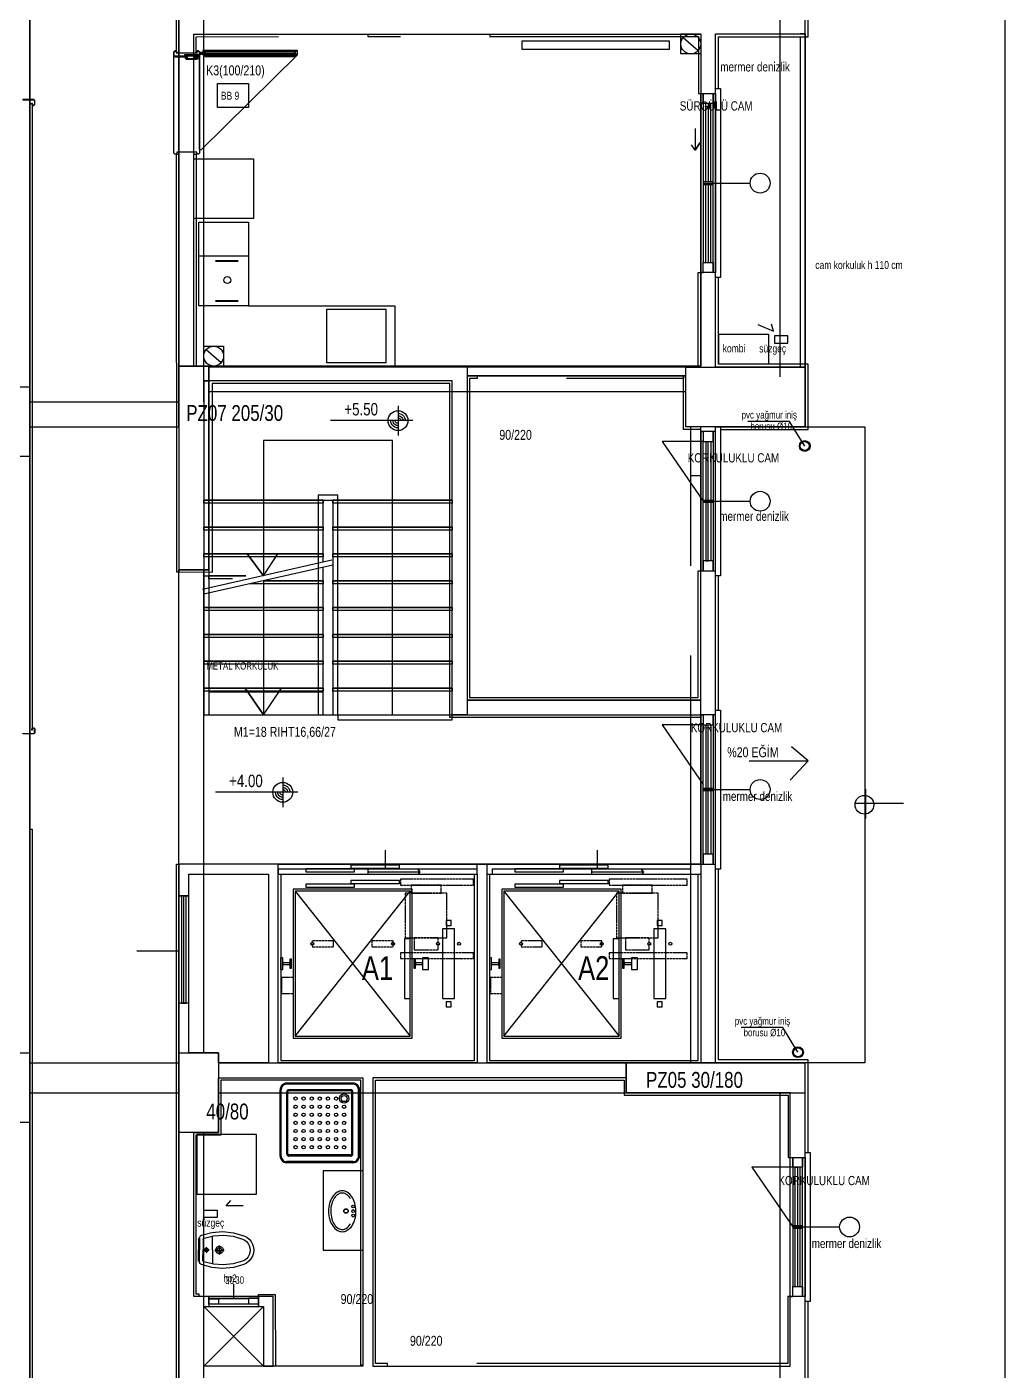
# Model space of a CAD drawing. Header units: centimetres. Extents: x 0 to 12309, y -30 to 2970.
# Drawn here: x 1655 to 2147, y 1201 to 1877 of the extents above; entities that cross this region are included whole.
import ezdxf
from ezdxf.enums import TextEntityAlignment as Align

# ---------------------------------------------------------------- set-up
doc = ezdxf.new("R2010")
doc.units = ezdxf.units.CM
doc.linetypes.add('DASHED', pattern=[1.524, 1.27, -0.254])
for name, color, linetype in [('SCOTT-CERCEVE', 7, 'Continuous'), ('SCOTT-HALAT', 6, 'Continuous'), ('SCOTT-ISARET', 1, 'Continuous'), ('SCOTT-KA', 30, 'Continuous'), ('SCOTT-KABIN', 5, 'Continuous'), ('SCOTT-KAPI', 3, 'Continuous'), ('SCOTT-MIMARI', 8, 'Continuous'), ('SCOTT-MOTOR-GIZLI', 6, 'DASHED'), ('SCOTT-RAY', 1, 'Continuous')]:
    doc.layers.add(name, color=color, linetype=linetype)

msp = doc.modelspace()

# ---------------------------------------------------------------- linework, layer by layer
at = {"layer": 'SCOTT-CERCEVE'}
msp.add_line((2146.7, 0), (2146.7, 2970), dxfattribs=at)
at = {"layer": 'SCOTT-HALAT'}
for centre in [(1798.2, 1416.25), (1838.8, 1416.25), (1861.45, 1416.25), (1872.05, 1416.25), (1903.2, 1416.25), (1943.8, 1416.25), (1967.7, 1416.25), (1978.3, 1416.25)]:
    msp.add_circle(centre, 0.75, dxfattribs=at)
at = {"layer": 'SCOTT-KA'}
for points in [[(1863.75, 1388.75), (1869.75, 1388.75), (1869.75, 1423.75), (1863.75, 1423.75)], [(1970, 1388.75), (1976, 1388.75), (1976, 1423.75), (1970, 1423.75)]]:
    msp.add_lwpolyline(points, close=True, dxfattribs=at)
at = {"layer": 'SCOTT-KABIN'}
for p, q in [((1789.5, 1369.75), (1847.5, 1442.75)), ((1789.5, 1442.75), (1847.5, 1369.75)), ((1894.5, 1369.75), (1952.5, 1442.75)), ((1894.5, 1442.75), (1952.5, 1369.75))]:
    msp.add_line(p, q, dxfattribs=at)
for points in [[(1788.5, 1368.75), (1848.5, 1368.75), (1848.5, 1443.75), (1788.5, 1443.75)], [(1789.5, 1369.75), (1847.5, 1369.75), (1847.5, 1442.75), (1789.5, 1442.75)], [(1893.5, 1368.75), (1953.5, 1368.75), (1953.5, 1443.75), (1893.5, 1443.75)], [(1894.5, 1369.75), (1952.5, 1369.75), (1952.5, 1442.75), (1894.5, 1442.75)], [(1844.5, 1388.75), (1847.5, 1388.75), (1847.5, 1418.75), (1844.5, 1418.75)], [(1949.5, 1388.75), (1952.5, 1388.75), (1952.5, 1418.75), (1949.5, 1418.75)]]:
    msp.add_lwpolyline(points, close=True, dxfattribs=at)
at = {"layer": 'SCOTT-KAPI'}
for points in [[(1795, 1452.5), (1819.5, 1452.5), (1819.5, 1454), (1795, 1454)], [(1817.5, 1454.25), (1842, 1454.25), (1842, 1455.75), (1817.5, 1455.75)], [(1900, 1452.5), (1924.5, 1452.5), (1924.5, 1454), (1900, 1454)], [(1922.5, 1454.25), (1947, 1454.25), (1947, 1455.75), (1922.5, 1455.75)], [(1817.5, 1446.5), (1842, 1446.5), (1842, 1448), (1817.5, 1448)], [(1922.5, 1446.5), (1947, 1446.5), (1947, 1448), (1922.5, 1448)], [(1795, 1444.75), (1819.5, 1444.75), (1819.5, 1446.25), (1795, 1446.25)], [(1900, 1444.75), (1924.5, 1444.75), (1924.5, 1446.25), (1900, 1446.25)]]:
    msp.add_lwpolyline(points, close=True, dxfattribs=at)
at = {"layer": 'SCOTT-MIMARI'}
for p, q in [((1728.53, 1864.9), (1729.03, 1865.4)), ((1728.53, 1813.92), (1728.53, 1864.9)), ((1729.03, 1865.4), (1729.53, 1865.4)), ((1729.53, 1865.4), (1730.03, 1864.9)), ((1730.03, 1864.9), (1730.03, 1864.41)), ((1730.03, 1864.41), (1740.03, 1864.41)), ((1740.03, 1864.9), (1740.53, 1865.4)), ((1740.03, 1864.41), (1740.03, 1864.9)), ((1740.53, 1865.4), (1741.03, 1865.4)), ((1741.03, 1865.4), (1741.53, 1864.9)), ((1741.53, 1864.9), (1741.53, 1813.92)), ((1741.8, 1864.33), (1741.53, 1864.33)), ((1741.53, 1864.05), (1743.13, 1864.05)), ((1741.8, 1863.77), (1741.53, 1863.77)), ((1741.53, 1815.92), (1741.53, 1862.9)), ((1742.33, 1863.25), (1742.33, 1864.85)), ((1742.84, 1863.74), (1743.18, 1863.74)), ((1742.87, 1864.3), (1743.18, 1864.3)), ((1744.13, 1863.3), (1744.18, 1863.3)), ((1744.53, 1863.95), (1789.41, 1863.95)), ((1789.81, 1863.3), (1789.76, 1863.3)), ((1729.03, 1813.42), (1728.53, 1813.92)), ((1729.53, 1813.42), (1729.03, 1813.42)), ((1730.03, 1813.92), (1729.53, 1813.42)), ((1740.03, 1814.41), (1730.03, 1814.41)), ((1730.03, 1814.41), (1730.03, 1813.92)), ((1740.03, 1813.92), (1740.03, 1814.41)), ((1740.53, 1813.42), (1740.03, 1813.92)), ((1741.03, 1813.42), (1740.53, 1813.42)), ((1741.53, 1813.92), (1741.03, 1813.42)), ((1766.13, 1762.13), (1741.13, 1762.13)), ((1749.53, 1759.91), (1760.91, 1759.91)), ((1749.53, 1759.61), (1760.91, 1759.61)), ((1760.91, 1739.65), (1749.53, 1739.65)), ((1760.91, 1739.35), (1749.53, 1739.35)), ((1841.31, 1686.86), (1841.31, 1671.86)), ((1848.81, 1679.36), (1807.4, 1679.36)), ((2038.27, 1678.99), (2017.33, 1678.99)), ((2045.91, 1666.58), (2038.27, 1678.99)), ((1783.34, 1499.92), (1783.34, 1484.92)), ((1790.84, 1492.42), (1749.43, 1492.42)), ((2034.86, 1374.09), (2013.91, 1374.09)), ((2042.5, 1361.67), (2034.86, 1374.09)), ((1818.66, 1346.15), (1785.3, 1346.15)), ((1818.66, 1345.6), (1785.3, 1345.6)), ((1781.97, 1309.46), (1781.97, 1342.82)), ((1782.52, 1309.46), (1782.52, 1342.82)), ((1785.3, 1310.57), (1785.3, 1341.71)), ((1785.86, 1310.57), (1785.86, 1341.71)), ((1817.55, 1342.82), (1786.42, 1342.82)), ((1817.55, 1342.26), (1786.42, 1342.26)), ((1818.11, 1310.57), (1818.11, 1341.71)), ((1818.66, 1310.57), (1818.66, 1341.71)), ((1821.44, 1309.46), (1821.44, 1342.82)), ((1822, 1309.46), (1822, 1342.82)), ((1818.66, 1306.68), (1785.3, 1306.68)), ((1818.66, 1306.12), (1785.3, 1306.12)), ((1817.55, 1310.02), (1786.42, 1310.02)), ((1817.55, 1309.46), (1786.42, 1309.46)), ((1740.99, 1267.66), (1740.97, 1262.26)), ((1741.5, 1268.01), (1741.35, 1268.01)), ((1741.5, 1268.21), (1741.47, 1262.26)), ((1743.24, 1267.5), (1743.22, 1262.25)), ((1747.97, 1262.23), (1748, 1269.29)), ((1751.47, 1262.21), (1751.48, 1264.43)), ((1740.94, 1256.86), (1740.97, 1262.26)), ((1741.44, 1256.31), (1741.47, 1262.26)), ((1743.19, 1257), (1743.22, 1262.25)), ((1743.75, 1262.25), (1746.3, 1262.24)), ((1744.97, 1262.24), (1744.96, 1260.84)), ((1744.97, 1262.24), (1744.97, 1263.64)), ((1747.97, 1262.23), (1747.93, 1255.17)), ((1749.21, 1262.22), (1753.78, 1262.2)), ((1751.47, 1262.21), (1751.46, 1259.99)), ((1741.44, 1256.51), (1741.29, 1256.51)), ((1758.6, 1245.27), (1758.59, 1237.76))]:
    msp.add_line(p, q, dxfattribs=at)
for points in [[(1731.25, 1603.06), (1731.09, 2193.81), (1656.09, 2193.81), (1656.09, 836.31), (1731.09, 836.31)], [(1993.59, 1531.31), (1993.59, 1456.31), (1731.09, 1456.31), (1731.09, 836.31), (1656.09, 836.31), (1656.09, 2193.81), (1731.09, 2193.81), (1731.09, 1604.31), (1743.59, 1604.31), (1743.59, 1531.31), (1993.59, 1531.31)], [(1731.09, 1864.41), (1729.84, 1864.41), (1729.83, 2137.43)], [(2046.09, 1873.81), (2046.09, 2040.06)], [(1656.09, 1696.31), (1656.09, 2007.56)], [(1731.09, 1676.31), (1731.09, 2007.56)], [(1743.59, 1688.8), (1743.59, 2007.56)], [(2046.09, 1701.31), (2046.09, 1997.56)], [(2033.59, 1701.31), (2033.59, 1970.06)], [(2002.59, 1846.31), (2002.59, 1872.31), (2046.09, 1872.31), (2047.59, 1872.31), (2047.59, 1891.31)], [(1731.09, 1706.81), (1738.59, 1706.81), (1738.59, 1872.41), (1738.59, 1873.66), (1993.59, 1873.66), (1993.59, 1843.81)], [(1738.59, 1873.66), (1993.59, 1873.66), (1993.59, 1706.81), (1738.59, 1706.81), (1738.59, 1873.66)], [(1826.21, 1873.81), (1826.21, 1872.56), (1842.54, 1872.52)], [(1887.55, 1873.74), (1887.54, 1872.49), (1992.54, 1872.49), (1992.54, 1843.81), (1993.59, 1843.81)], [(1993.59, 1873.81), (1993.59, 1863.81), (1983.59, 1863.81), (1983.59, 1873.81), (1993.59, 1873.81)], [(2046.09, 1706.31), (2001.09, 1706.31), (2001.09, 1848.81), (2001.09, 1873.81), (2046.09, 1873.81)], [(2001.09, 1873.81), (2046.09, 1873.81), (2046.09, 1706.31), (2001.09, 1706.31), (2001.09, 1873.81)], [(2046.09, 1873.81), (2043.59, 1873.81)], [(1738.59, 1864.41), (1739.84, 1864.41), (1739.84, 1872.41), (1781.21, 1872.56)], [(1903.79, 1866.01), (1903.79, 1870.38), (1977.69, 1870.38), (1977.69, 1866.01), (1903.79, 1866.01)], [(1984.83, 1872.11), (1992.34, 1865.51)], [(2043.59, 1872.31), (2043.59, 1706.31)], [(2046.09, 1697.81), (2046.09, 1872.31)], [(2046.09, 1868.81), (2046.09, 1700.31)], [(1729.53, 1865.2), (1729.03, 1865.2), (1729.53, 1865.2), (1729.83, 1864.9), (1729.83, 1864.21), (1730.03, 1864.21), (1730.03, 1864.9), (1729.53, 1865.4), (1729.03, 1865.4), (1728.53, 1864.9), (1728.53, 1862.9), (1729.03, 1862.4), (1734.56, 1862.4), (1734.56, 1862.6), (1729.03, 1862.6), (1728.73, 1862.9), (1728.73, 1864.9), (1729.03, 1865.2)], [(1741, 1863.41), (1741, 1862.66), (1734.02, 1862.66), (1734.02, 1863.41), (1741, 1863.41)], [(1739.37, 1862.4), (1741.03, 1862.4), (1741.53, 1862.9), (1741.53, 1864.9), (1741.03, 1865.4), (1740.53, 1865.4), (1740.03, 1864.9), (1740.03, 1864.21), (1740.23, 1864.21), (1740.23, 1864.9), (1740.53, 1865.2), (1741.03, 1865.2), (1741.33, 1864.9), (1741.33, 1862.9), (1741.03, 1862.6), (1739.17, 1862.6), (1739.17, 1861.4), (1740.31, 1861.4), (1740.31, 1861.35), (1734.78, 1861.35), (1734.48, 1861.65), (1734.48, 1861.9), (1734.78, 1862.2), (1735.62, 1862.2), (1735.62, 1862.4), (1734.78, 1862.4), (1734.28, 1861.9), (1734.28, 1861.65), (1734.78, 1861.15), (1740.31, 1861.15), (1740.31, 1861.6), (1739.37, 1861.6), (1739.37, 1862.4)], [(1740.37, 1861.65), (1740.58, 1861.39), (1740.63, 1861.18), (1740.63, 1861.65), (1740.63, 1862.35), (1739.44, 1862.35), (1739.44, 1861.65), (1740.37, 1861.65)], [(1740.33, 1861.75), (1740.26, 1862.25), (1740.53, 1862.25), (1740.53, 1861.69), (1740.39, 1861.75), (1740.37, 1861.75), (1740.33, 1861.75)], [(1790.76, 1863.3), (1742.33, 1815.62), (1741.53, 1815.62)], [(1790.66, 1865.35), (1790.66, 1863.4), (1789.81, 1863.4), (1789.81, 1863.3), (1790.76, 1863.3), (1790.76, 1865.45), (1743.18, 1865.45), (1743.18, 1863.3), (1744.13, 1863.3), (1744.13, 1863.4), (1743.28, 1863.4), (1743.28, 1865.35), (1790.66, 1865.35)], [(1743.28, 1863.65), (1744.23, 1863.65), (1744.23, 1865.25), (1743.28, 1865.25)], [(1790.51, 1863.55), (1789.66, 1863.55), (1789.66, 1862.55), (1744.28, 1862.55), (1744.28, 1863.55), (1743.43, 1863.55), (1743.43, 1863.45), (1744.18, 1863.45), (1744.18, 1862.45), (1789.76, 1862.45), (1789.76, 1863.45), (1790.51, 1863.45), (1790.51, 1863.55)], [(1744.53, 1865.1), (1746.83, 1865.1), (1746.83, 1865.3), (1744.33, 1865.3), (1744.33, 1862.6), (1746.83, 1862.6), (1746.83, 1862.8), (1744.53, 1862.8), (1744.53, 1865.1)], [(1787.06, 1865.3), (1787.06, 1865.05), (1789.36, 1865.05), (1789.36, 1864.7), (1744.58, 1864.7), (1744.58, 1865.05), (1746.88, 1865.05), (1746.88, 1865.3), (1787.06, 1865.3)], [(1787.06, 1862.85), (1789.36, 1862.85), (1789.36, 1863.2), (1744.58, 1863.2), (1744.58, 1862.85), (1746.88, 1862.85), (1746.88, 1862.6), (1787.06, 1862.6), (1787.06, 1862.85)], [(1789.61, 1865.3), (1787.11, 1865.3), (1787.11, 1865.1), (1789.41, 1865.1), (1789.41, 1862.8), (1787.11, 1862.8), (1787.11, 1862.6), (1789.61, 1862.6), (1789.61, 1865.3)], [(1790.66, 1863.65), (1789.71, 1863.65), (1789.71, 1865.25), (1790.66, 1865.25)], [(1750.58, 1848.95), (1766.16, 1848.95), (1766.16, 1836.82), (1750.58, 1836.82), (1750.58, 1848.95)], [(2001.09, 1843.81), (2001.09, 1846.31), (2003.59, 1846.31), (2003.59, 1773.81), (2003.59, 1751.31), (2001.09, 1751.31)], [(1657.65, 1838.02), (1658.15, 1838.02), (1657.65, 1838.02), (1657.35, 1838.32), (1657.35, 1839.01), (1657.15, 1839.01), (1657.15, 1838.32), (1657.65, 1837.82), (1658.15, 1837.82), (1658.65, 1838.32), (1658.65, 1840.32), (1658.15, 1840.82), (1652.62, 1840.82), (1652.62, 1840.62), (1658.15, 1840.62), (1658.45, 1840.32), (1658.45, 1838.32), (1658.15, 1838.02)], [(1993.59, 1753.81), (1993.59, 1843.81), (2001.09, 1843.81), (2001.09, 1753.81), (1993.59, 1753.81), (1994.84, 1753.81), (1994.84, 1758.81), (1999.84, 1758.81), (1999.84, 1753.81), (1999.84, 1843.81), (1999.84, 1838.81), (1994.84, 1838.81), (1994.84, 1843.81), (1994.84, 1758.81), (1996.09, 1758.81), (1996.09, 1798.18)], [(1656.09, 1838.81), (1657.34, 1838.81), (1657.33, 1524.48)], [(1996.09, 1799.43), (1996.09, 1838.81)], [(1997.34, 1838.81), (1997.34, 1799.43)], [(1998.59, 1799.43), (1998.59, 1838.81)], [(1990.74, 1826.33), (1990.74, 1815.44), (1993.3, 1819.26), (1990.74, 1815.44), (1989, 1818.1)], [(1990.74, 1826.33), (1990.74, 1815.44)], [(1729.53, 1813.42), (1731.09, 1813.42)], [(1731.25, 1603.06), (1730, 1603.06), (1729.84, 1813.73)], [(1738.59, 1813.42), (1739.84, 1813.42), (1739.84, 1706.81)], [(1738.59, 1810.96), (1768.59, 1810.96), (1768.59, 1780.96), (1738.59, 1780.96)], [(1994.84, 1798.18), (1999.84, 1798.18), (1999.84, 1799.43), (1994.84, 1799.43), (1994.84, 1798.18)], [(1994.84, 1798.81), (2018.46, 1798.81)], [(1738.59, 1706.81), (1738.59, 1793.06)], [(1997.34, 1798.18), (1997.34, 1758.81), (1998.59, 1758.81), (1998.59, 1798.18)], [(1741.13, 1737.13), (1741.13, 1779.13), (1766.13, 1779.13), (1766.13, 1737.13), (1741.13, 1737.13)], [(1992.34, 1706.81), (1992.34, 1753.81), (1993.59, 1753.81)], [(1993.59, 1706.81), (1993.59, 1753.81)], [(2003.59, 1674.81), (2003.59, 1674.81), (2046.09, 1674.81), (2047.59, 1674.81), (2047.59, 1697.81), (2047.59, 1707.81), (2002.59, 1707.81), (2002.59, 1751.31)], [(1766.13, 1737.13), (1839.67, 1737.13), (1839.67, 1706.81)], [(1805.4, 1708.54), (1835.4, 1708.54), (1835.4, 1735.18), (1805.4, 1735.18), (1805.4, 1708.54)], [(2022.33, 1727.69), (2030.18, 1724.37), (2029.18, 1727.81)], [(2002.65, 1722.81), (2027.65, 1722.81), (2027.65, 1707.81), (2002.65, 1707.81), (2002.65, 1722.81)], [(2030.75, 1718.32), (2037.45, 1718.32), (2037.45, 1722.02), (2030.75, 1722.02), (2030.75, 1718.32)], [(1753.59, 1716.81), (1753.59, 1706.81), (1743.59, 1706.81), (1743.59, 1716.81), (1753.59, 1716.81)], [(1744.83, 1715.11), (1752.34, 1708.51)], [(1731.09, 1604.31), (1746.09, 1604.31), (1746.09, 1706.81), (1731.09, 1706.81), (1731.09, 1604.31)], [(1731.22, 1706.81), (1746.09, 1706.81), (1746.09, 1604.31), (1731.22, 1604.31), (1731.22, 1706.81)], [(1743.59, 1699.31), (1746.09, 1699.31), (1746.09, 1706.81), (1868.59, 1706.81), (1876.09, 1706.81), (1876.09, 1531.31), (1868.59, 1531.31)], [(1986.09, 1706.31), (1746.09, 1706.31)], [(1876.09, 1706.81), (1993.59, 1706.81)], [(1986.09, 1706.31), (2046.09, 1706.31), (2046.09, 1676.31), (1986.09, 1676.31), (1986.09, 1706.31)], [(2046.09, 1676.31), (1986.09, 1676.31), (1986.09, 1706.31), (2046.09, 1706.31), (2046.09, 1676.31)], [(1993.59, 1531.31), (1993.59, 1530.06), (1868.59, 1530.06), (1867.34, 1530.06), (1867.34, 1698.06), (1747.84, 1698.06), (1747.84, 1690.06), (1747.84, 1690.06), (1747.84, 1602.91), (1747.84, 1602.91), (1731.09, 1603.06)], [(1743.59, 1639.31), (1868.59, 1639.31), (1868.59, 1699.31), (1743.59, 1699.31), (1743.59, 1639.31)], [(1876.09, 1701.81), (1986.09, 1701.81)], [(1876.09, 1701.81), (1876.09, 1538.81), (1993.59, 1538.81), (1993.59, 1558.8), (1993.59, 1558.8), (1993.59, 1598.8), (1993.59, 1598.8), (1993.59, 1676.31), (1986.09, 1676.31), (1986.09, 1696.31), (1986.09, 1696.31), (1986.09, 1701.81), (1876.09, 1701.81), (1876.09, 1538.81)], [(1881.08, 1701.81), (1881.07, 1700.56), (1877.32, 1700.56), (1877.32, 1540.06), (1992.32, 1540.06), (1992.32, 1557.56), (1992.32, 1557.56), (1992.32, 1600.06), (1992.32, 1600.06), (1992.32, 1603.8), (1993.59, 1603.8)], [(1984.84, 1701.81), (1984.84, 1700.56), (1926.07, 1700.55)], [(1993.59, 1674.92), (1984.84, 1674.92), (1984.84, 1696.31), (1984.84, 1697.56), (1984.84, 1697.56), (1984.84, 1701.81)], [(2046.09, 1198.81), (2046.09, 1356.31), (2001.09, 1356.31), (2001.09, 1676.31), (2046.09, 1676.31), (2046.09, 1698.81)], [(1636.09, 1661.31), (1636.09, 1696.31), (1656.09, 1696.31), (1656.09, 1661.31), (1636.09, 1661.31)], [(1986.09, 1693.81), (1746.09, 1693.81)], [(1656.09, 1688.81), (1731.09, 1688.81)], [(1841.31, 1675.72), (1840.5, 1675.81), (1839.73, 1676.08), (1839.04, 1676.51), (1838.46, 1677.09), (1838.03, 1677.78), (1837.76, 1678.55), (1837.67, 1679.36)], [(1841.31, 1676.84), (1840.75, 1676.91), (1840.22, 1677.09), (1839.74, 1677.39), (1839.34, 1677.79), (1839.04, 1678.27), (1838.86, 1678.8), (1838.79, 1679.36)], [(1841.31, 1677.97), (1841, 1678), (1840.71, 1678.1), (1840.44, 1678.27), (1840.22, 1678.49), (1840.06, 1678.76), (1839.95, 1679.05), (1839.92, 1679.36)], [(1841.31, 1683), (1842.12, 1682.91), (1842.89, 1682.64), (1843.58, 1682.21), (1844.16, 1681.63), (1844.59, 1680.94), (1844.86, 1680.17), (1844.95, 1679.36)], [(1841.31, 1681.88), (1841.87, 1681.81), (1842.4, 1681.63), (1842.88, 1681.33), (1843.28, 1680.93), (1843.58, 1680.45), (1843.77, 1679.92), (1843.83, 1679.36)], [(1841.31, 1680.75), (1841.62, 1680.72), (1841.92, 1680.61), (1842.18, 1680.45), (1842.4, 1680.23), (1842.57, 1679.96), (1842.67, 1679.67), (1842.7, 1679.36)], [(1656.09, 1676.31), (1731.09, 1676.31)], [(1988.59, 1606.3), (1988.59, 1676.31)], [(1993.59, 1673.8), (1993.59, 1603.8), (2001.09, 1603.8), (2001.09, 1673.8), (1993.59, 1673.8), (1994.84, 1673.8), (1994.84, 1668.8), (1999.84, 1668.8), (1999.84, 1673.8), (1999.84, 1603.8), (1999.84, 1608.8), (1994.84, 1608.8), (1994.84, 1603.8), (1994.84, 1668.8), (1996.09, 1668.8), (1996.09, 1639.43)], [(2001.09, 1606.3), (2001.09, 1676.31)], [(2001.09, 1676.31), (2076.09, 1676.31)], [(2076.09, 1676.31), (2076.09, 1356.31), (2001.09, 1356.31), (2001.09, 1676.31)], [(2001.09, 1673.8), (2001.09, 1676.3), (2003.59, 1676.3), (2003.59, 1603.8), (2003.59, 1601.3), (2001.09, 1601.3)], [(2001.09, 1668.8), (2001.09, 1676.3), (2003.59, 1676.3), (2003.59, 1601.3), (2003.59, 1601.3), (2001.09, 1601.3)], [(1838.59, 1531.31), (1838.59, 1669.31), (1773.59, 1669.31), (1773.59, 1601.37), (1765.47, 1612.31), (1773.59, 1601.37), (1780.89, 1612.31)], [(1994.84, 1668.8), (1974.26, 1668.8), (1994.84, 1638.8)], [(1997.34, 1639.43), (1997.34, 1668.8), (1998.59, 1668.8), (1998.59, 1639.43)], [(1656.09, 1361.31), (1656.09, 1656.31)], [(1988.59, 1651.81), (1993.59, 1651.81)], [(1993.59, 1651.81), (1993.59, 1603.8)], [(1743.59, 1625.81), (1803.59, 1625.81), (1803.59, 1639.31), (1743.59, 1639.31), (1743.59, 1625.81)], [(1803.59, 1639.31), (1803.59, 1637.81), (1743.59, 1637.81), (1743.59, 1639.31)], [(1808.59, 1531.31), (1811.09, 1531.31), (1811.09, 1639.31), (1811.09, 1641.81), (1801.09, 1641.81), (1801.09, 1531.31)], [(1808.59, 1625.81), (1868.59, 1625.81), (1868.59, 1639.31), (1808.59, 1639.31), (1808.59, 1625.81)], [(1868.59, 1639.31), (1868.59, 1637.81), (1808.59, 1637.81), (1808.59, 1639.31)], [(1994.84, 1639.43), (1999.84, 1639.43), (1999.84, 1638.18), (1994.84, 1638.18), (1994.84, 1639.43)], [(1994.84, 1638.8), (2018.46, 1638.8)], [(1996.09, 1638.18), (1996.09, 1608.8), (1997.34, 1608.8), (1997.34, 1638.18)], [(1998.59, 1638.18), (1998.59, 1608.8)], [(1743.59, 1612.31), (1803.59, 1612.31), (1803.59, 1625.81), (1743.59, 1625.81), (1743.59, 1612.31)], [(1803.59, 1625.81), (1803.59, 1624.31), (1743.59, 1624.31), (1743.59, 1625.81)], [(1808.59, 1612.31), (1868.59, 1612.31), (1868.59, 1625.81), (1808.59, 1625.81), (1808.59, 1612.31)], [(1868.59, 1625.81), (1868.59, 1624.31), (1808.59, 1624.31), (1808.59, 1625.81)], [(1808.04, 1609.12), (1743.04, 1594.5)], [(1803.59, 1608.12), (1803.59, 1612.31), (1743.59, 1612.31), (1743.59, 1585.31)], [(1803.59, 1612.31), (1803.59, 1610.81), (1743.59, 1610.81), (1743.59, 1612.31)], [(1808.59, 1598.81), (1868.59, 1598.81), (1868.59, 1612.31), (1808.59, 1612.31), (1808.59, 1598.81)], [(1868.59, 1612.31), (1868.59, 1610.81), (1808.59, 1610.81), (1808.59, 1612.31)], [(1731.09, 1361.31), (1731.09, 1604.31)], [(1808.59, 1606.68), (1743.59, 1592.06)], [(1743.59, 1361.31), (1743.59, 1604.31)], [(1743.59, 1604.31), (1746.09, 1604.31), (1746.09, 1531.31)], [(1773.59, 1598.81), (1803.59, 1598.81), (1803.59, 1605.56)], [(1743.59, 1601.3), (1764.7, 1601.3)], [(1743.59, 1585.31), (1803.59, 1585.31), (1803.59, 1598.81), (1773.59, 1598.81)], [(1764.7, 1601.3), (1746.09, 1601.3), (1746.09, 1597.12)], [(1758.03, 1599.8), (1746.09, 1599.8), (1746.09, 1601.3)], [(1773.59, 1598.81), (1773.59, 1531.31), (1764.47, 1544.81), (1773.59, 1531.31), (1782.66, 1544.81)], [(1803.59, 1598.81), (1803.59, 1597.31), (1766.92, 1597.31)], [(1808.59, 1585.31), (1868.59, 1585.31), (1868.59, 1598.81), (1808.59, 1598.81), (1808.59, 1585.31)], [(1868.59, 1598.81), (1868.59, 1597.31), (1808.59, 1597.31), (1808.59, 1598.81)], [(2002.59, 1533.81), (2002.59, 1601.3)], [(1746.09, 1594.55), (1746.09, 1587.8)], [(1743.59, 1571.81), (1803.59, 1571.81), (1803.59, 1585.31), (1743.59, 1585.31), (1743.59, 1571.81)], [(1803.59, 1585.31), (1803.59, 1583.81), (1743.59, 1583.81), (1743.59, 1585.31)], [(1808.59, 1571.81), (1868.59, 1571.81), (1868.59, 1585.31), (1808.59, 1585.31), (1808.59, 1571.81)], [(1868.59, 1585.31), (1868.59, 1583.81), (1808.59, 1583.81), (1808.59, 1585.31)], [(1743.59, 1558.31), (1803.59, 1558.31), (1803.59, 1571.81), (1743.59, 1571.81), (1743.59, 1558.31)], [(1803.59, 1571.81), (1803.59, 1570.31), (1743.59, 1570.31), (1743.59, 1571.81)], [(1808.59, 1558.31), (1868.59, 1558.31), (1868.59, 1571.81), (1808.59, 1571.81), (1808.59, 1558.31)], [(1868.59, 1571.81), (1868.59, 1570.31), (1808.59, 1570.31), (1808.59, 1571.81)], [(1743.59, 1544.81), (1803.59, 1544.81), (1803.59, 1558.31), (1743.59, 1558.31), (1743.59, 1544.81)], [(1803.59, 1558.31), (1803.59, 1556.81), (1743.59, 1556.81), (1743.59, 1558.31)], [(1808.59, 1544.81), (1868.59, 1544.81), (1868.59, 1558.31), (1808.59, 1558.31), (1808.59, 1544.81)], [(1868.59, 1558.31), (1868.59, 1556.81), (1808.59, 1556.81), (1808.59, 1558.31)], [(1988.59, 1356.31), (1988.59, 1561.3)], [(1993.59, 1456.31), (1993.59, 1558.8)], [(2001.09, 1356.31), (2001.09, 1561.3)], [(1743.59, 1531.31), (1803.59, 1531.31), (1803.59, 1544.81), (1743.59, 1544.81), (1743.59, 1531.31)], [(1803.59, 1544.81), (1803.59, 1543.31), (1743.59, 1543.31), (1743.59, 1544.81)], [(1803.09, 1542.81), (1746.59, 1542.81)], [(1808.59, 1531.31), (1868.59, 1531.31), (1868.59, 1544.81), (1808.59, 1544.81), (1808.59, 1531.31)], [(1868.59, 1544.81), (1868.59, 1543.31), (1808.59, 1543.31), (1808.59, 1544.81)], [(1876.09, 1531.31), (1993.59, 1531.31), (1993.59, 1538.81), (1876.09, 1538.81)], [(1811.09, 1531.31), (1811.09, 1528.81), (1868.59, 1528.81), (1868.59, 1531.31)], [(1993.59, 1531.31), (1993.59, 1456.31), (2001.09, 1456.31), (2001.09, 1531.31), (1993.59, 1531.31), (1994.84, 1531.31), (1994.84, 1526.31), (1999.84, 1526.31), (1999.84, 1531.31), (1999.84, 1456.31), (1999.84, 1461.31), (1994.84, 1461.31), (1994.84, 1456.31), (1994.84, 1526.31), (1996.09, 1526.31), (1996.09, 1494.43)], [(2001.09, 1526.31), (2001.09, 1533.81), (2003.59, 1533.81), (2003.59, 1456.31), (2003.59, 1453.81), (2001.09, 1453.81)], [(1657.65, 1524.6), (1658.15, 1524.6), (1657.65, 1524.6), (1657.35, 1524.3), (1657.35, 1523.61), (1657.15, 1523.61), (1657.15, 1524.3), (1657.65, 1524.8), (1658.15, 1524.8), (1658.65, 1524.3), (1658.65, 1522.3), (1658.15, 1521.8), (1652.62, 1521.8), (1652.62, 1522), (1658.15, 1522), (1658.45, 1522.3), (1658.45, 1524.3), (1658.15, 1524.6)], [(1994.84, 1526.31), (1974.26, 1526.31), (1994.84, 1496.31)], [(1997.34, 1494.43), (1997.34, 1526.31), (1998.59, 1526.31), (1998.59, 1494.43)], [(2017.99, 1508.3), (2047.66, 1508.3), (2038.59, 1498.54), (2047.66, 1508.3), (2039.28, 1515.27)], [(1783.34, 1496.07), (1784.15, 1495.98), (1784.92, 1495.71), (1785.61, 1495.27), (1786.19, 1494.7), (1786.62, 1494), (1786.89, 1493.23), (1786.98, 1492.42)], [(1783.34, 1494.94), (1783.9, 1494.88), (1784.43, 1494.69), (1784.91, 1494.39), (1785.31, 1493.99), (1785.61, 1493.52), (1785.8, 1492.98), (1785.86, 1492.42)], [(1994.84, 1494.43), (1999.84, 1494.43), (1999.84, 1493.18), (1994.84, 1493.18), (1994.84, 1494.43)], [(1783.34, 1488.78), (1782.53, 1488.87), (1781.76, 1489.14), (1781.07, 1489.58), (1780.49, 1490.15), (1780.06, 1490.84), (1779.79, 1491.61), (1779.7, 1492.42)], [(1783.34, 1489.91), (1782.78, 1489.97), (1782.25, 1490.16), (1781.77, 1490.46), (1781.37, 1490.85), (1781.07, 1491.33), (1780.89, 1491.86), (1780.82, 1492.42)], [(1783.34, 1491.03), (1783.03, 1491.07), (1782.74, 1491.17), (1782.47, 1491.34), (1782.25, 1491.56), (1782.09, 1491.82), (1781.98, 1492.11), (1781.95, 1492.42)], [(1783.34, 1493.82), (1783.65, 1493.78), (1783.95, 1493.68), (1784.21, 1493.51), (1784.43, 1493.29), (1784.6, 1493.03), (1784.7, 1492.73), (1784.73, 1492.42)], [(1994.84, 1493.81), (2018.46, 1493.81)], [(1996.09, 1493.18), (1996.09, 1461.31)], [(1997.34, 1461.31), (1997.34, 1493.18)], [(1998.59, 1493.18), (1998.59, 1461.31)], [(2076.4, 1493.96), (2076.4, 1479.16)], [(2071.29, 1487.01), (2095.56, 1487.01)], [(1656.09, 1473.81), (1657.34, 1473.81), (1657.33, 1191.98)], [(1835, 1453.81), (1835, 1463.31)], [(1941.58, 1453.81), (1941.58, 1463.31)], [(1731.09, 1191.31), (1729.84, 1191.31), (1729.84, 1456.31), (1731.09, 1456.31)], [(1781.09, 1456.31), (1776.09, 1456.31), (1731.09, 1456.31), (1731.09, 1451.31)], [(1781.09, 1451.31), (1781.09, 1456.31), (1881.09, 1456.31)], [(1881.09, 1451.31), (1881.09, 1453.81), (1781.09, 1453.81), (1781.09, 1451.31)], [(1826.09, 1452.46), (1852.34, 1452.46), (1851.2, 1453.81), (1852.34, 1452.46), (1851.42, 1451.31)], [(1826.09, 1453.81), (1826.09, 1451.31)], [(1881.09, 1451.31), (1881.09, 1456.31)], [(1881.09, 1456.31), (1886.09, 1456.31)], [(1886.09, 1451.31), (1886.09, 1456.31)], [(1886.09, 1456.31), (1993.59, 1456.31), (1993.59, 1451.31)], [(1988.59, 1451.31), (1988.59, 1453.81), (1888.59, 1453.81), (1888.59, 1451.31)], [(1938.59, 1452.46), (1964.84, 1452.46), (1963.7, 1453.81), (1964.84, 1452.46), (1963.92, 1451.31)], [(1938.59, 1453.81), (1938.59, 1451.31)], [(2046.09, 1311.31), (2047.59, 1311.31), (2047.59, 1356.31), (2047.59, 1357.81), (2002.59, 1357.81), (2002.59, 1453.81)], [(1731.09, 836.31), (1731.09, 1451.31)], [(1736.09, 1433.81), (1736.09, 1433.81), (1736.09, 1451.31), (1776.09, 1451.31), (1776.09, 1356.31), (1751, 1356.31), (1751, 1361.31), (1736.09, 1361.31), (1736.09, 1433.81)], [(1781.09, 1451.31), (1881.09, 1451.31), (1881.09, 1356.31), (1781.09, 1356.31), (1781.09, 1451.31)], [(1781.09, 1451.31), (1881.09, 1451.31)], [(1781.09, 1451.31), (1782.34, 1451.31), (1782.34, 1357.56), (1879.84, 1357.56), (1879.84, 1451.31)], [(1886.09, 1451.31), (1993.59, 1451.31), (1993.59, 1356.31), (1886.09, 1356.31), (1886.09, 1451.31)], [(1886.09, 1451.31), (1887.34, 1451.31), (1887.34, 1357.56), (1992.34, 1357.56), (1992.34, 1451.31)], [(1733.59, 1386.31), (1733.59, 1440.31), (1736.09, 1440.31), (1731.09, 1440.31), (1732.4, 1440.31), (1732.4, 1386.31), (1734.73, 1386.31), (1734.73, 1440.31)], [(1731.09, 1412.6), (1709.85, 1412.6)], [(1736.09, 1361.31), (1736.09, 1386.31), (1731.09, 1386.31), (1731.09, 1361.31)], [(1636.09, 1326.31), (1636.09, 1361.31), (1656.09, 1361.31), (1656.09, 1326.31), (1636.09, 1326.31)], [(1731.09, 1361.31), (1751, 1361.31), (1751, 1321.31), (1731.09, 1321.31), (1731.09, 1361.31)], [(1731.09, 1361.31), (1751, 1361.31), (1751, 1321.31), (1731.09, 1321.31), (1731.09, 1361.31)], [(1656.09, 1356.31), (1731.09, 1356.31)], [(1731.09, 1341.31), (1731.09, 1356.31)], [(1751.09, 1356.31), (1956.09, 1356.31)], [(1956.09, 1341.31), (1956.09, 1356.31)], [(1956.09, 1356.31), (1988.59, 1356.31)], [(1956.09, 1341.31), (2046.09, 1341.31), (2046.09, 1356.31), (1956.09, 1356.31), (1956.09, 1341.31)], [(1988.59, 1356.31), (2001.09, 1356.31)], [(2001.09, 1356.31), (2046.09, 1356.31)], [(2046.09, 1341.31), (2046.09, 1356.31)], [(1738.59, 1321.31), (1751, 1321.31), (1751, 1348.81), (1823.59, 1348.81), (1823.59, 1203.81), (1773.59, 1203.81), (1773.59, 1203.81), (1778.59, 1203.81), (1778.59, 1238.81), (1738.59, 1238.81), (1738.59, 1321.31)], [(1823.59, 1204.23), (1823.09, 1204.23), (1822.59, 1204.23), (1822.59, 1347.56), (1752.25, 1347.56), (1752.25, 1320), (1739.59, 1320), (1739.59, 1320), (1739.59, 1240.23), (1741.09, 1240.23), (1741.09, 1238.82)], [(1785.3, 1346.15), (1784.56, 1346.07), (1783.86, 1345.82), (1783.22, 1345.43), (1782.7, 1344.9), (1782.3, 1344.27), (1782.05, 1343.56), (1781.97, 1342.82)], [(1785.3, 1345.6), (1784.69, 1345.53), (1784.1, 1345.32), (1783.57, 1344.99), (1783.13, 1344.55), (1782.8, 1344.03), (1782.59, 1343.44), (1782.52, 1342.82)], [(1822, 1342.82), (1821.92, 1343.56), (1821.67, 1344.27), (1821.27, 1344.9), (1820.74, 1345.43), (1820.11, 1345.82), (1819.41, 1346.07), (1818.66, 1346.15)], [(1821.44, 1342.82), (1821.37, 1343.44), (1821.17, 1344.03), (1820.84, 1344.55), (1820.4, 1344.99), (1819.87, 1345.32), (1819.28, 1345.53), (1818.66, 1345.6)], [(1828.59, 1203.81), (2038.59, 1203.81), (2038.59, 1341.31), (1956.09, 1341.31), (1956.09, 1348.81), (1828.59, 1348.81), (1828.59, 1203.81)], [(1836.03, 1203.81), (1836.03, 1205.06), (1830.03, 1205.06), (1830.03, 1347.56), (1955.03, 1347.56), (1955.03, 1340.06), (2037.53, 1340.06), (2037.53, 1308.81), (2038.59, 1308.81)], [(1656.09, 1341.31), (1731.09, 1341.31)], [(1751.31, 1341.31), (1956.31, 1341.31)], [(1786.42, 1342.82), (1786.17, 1342.79), (1785.93, 1342.71), (1785.72, 1342.58), (1785.55, 1342.4), (1785.41, 1342.19), (1785.33, 1341.95), (1785.3, 1341.71)], [(1786.42, 1342.26), (1786.29, 1342.25), (1786.17, 1342.21), (1786.07, 1342.14), (1785.98, 1342.05), (1785.92, 1341.95), (1785.87, 1341.83), (1785.86, 1341.71)], [(1818.66, 1341.71), (1818.64, 1341.95), (1818.55, 1342.19), (1818.42, 1342.4), (1818.25, 1342.58), (1818.03, 1342.71), (1817.8, 1342.79), (1817.55, 1342.82)], [(1818.11, 1341.71), (1818.09, 1341.83), (1818.05, 1341.95), (1817.99, 1342.05), (1817.9, 1342.14), (1817.79, 1342.21), (1817.68, 1342.25), (1817.55, 1342.26)], [(1956.09, 1341.31), (2046.09, 1341.31)], [(2033.59, 1060.06), (2033.59, 1341.31)], [(2046.09, 1060.06), (2046.09, 1341.31)], [(1656.09, 1022.56), (1656.09, 1326.31)], [(1731.09, 1022.56), (1731.09, 1321.31)], [(1740.13, 1290.24), (1770.13, 1290.24), (1770.13, 1320.24), (1740.13, 1320.24), (1740.13, 1290.24)], [(1743.59, 1022.56), (1743.59, 1321.31)], [(1781.97, 1309.46), (1782.05, 1308.72), (1782.3, 1308.01), (1782.7, 1307.38), (1783.22, 1306.85), (1783.86, 1306.45), (1784.56, 1306.21), (1785.3, 1306.12)], [(1782.52, 1309.46), (1782.59, 1308.84), (1782.8, 1308.25), (1783.13, 1307.73), (1783.57, 1307.29), (1784.1, 1306.95), (1784.69, 1306.75), (1785.3, 1306.68)], [(1785.3, 1310.57), (1785.33, 1310.32), (1785.41, 1310.09), (1785.55, 1309.88), (1785.72, 1309.7), (1785.93, 1309.57), (1786.17, 1309.49), (1786.42, 1309.46)], [(1785.86, 1310.57), (1785.87, 1310.45), (1785.92, 1310.33), (1785.98, 1310.22), (1786.07, 1310.14), (1786.17, 1310.07), (1786.29, 1310.03), (1786.42, 1310.02)], [(1817.55, 1310.02), (1817.68, 1310.03), (1817.79, 1310.07), (1817.9, 1310.14), (1817.99, 1310.22), (1818.05, 1310.33), (1818.09, 1310.45), (1818.11, 1310.57)], [(1817.55, 1309.46), (1817.8, 1309.49), (1818.03, 1309.57), (1818.25, 1309.7), (1818.42, 1309.88), (1818.55, 1310.09), (1818.64, 1310.32), (1818.66, 1310.57)], [(1818.66, 1306.12), (1819.41, 1306.21), (1820.11, 1306.45), (1820.74, 1306.85), (1821.27, 1307.38), (1821.67, 1308.01), (1821.92, 1308.72), (1822, 1309.46)], [(1818.66, 1306.68), (1819.28, 1306.75), (1819.87, 1306.95), (1820.4, 1307.29), (1820.84, 1307.73), (1821.17, 1308.25), (1821.37, 1308.84), (1821.44, 1309.46)], [(2038.59, 1238.81), (2038.59, 1308.81), (2046.09, 1308.81), (2046.09, 1238.81), (2038.59, 1238.81), (2039.84, 1238.81), (2039.84, 1243.81), (2044.84, 1243.81), (2044.84, 1238.81), (2044.84, 1308.81), (2044.84, 1303.81), (2039.84, 1303.81), (2039.84, 1308.81), (2039.84, 1243.81), (2041.09, 1243.81), (2041.09, 1273.18)], [(2046.09, 1308.81), (2046.09, 1311.31), (2048.59, 1311.31), (2048.59, 1238.81), (2048.59, 1236.31), (2046.09, 1236.31)], [(1823.59, 1302.1), (1803.59, 1302.1), (1803.59, 1262.1), (1823.59, 1262.1)], [(2039.84, 1303.81), (2019.26, 1303.81), (2039.84, 1273.81)], [(2041.09, 1274.43), (2041.09, 1303.81), (2042.34, 1303.81), (2042.34, 1274.43)], [(2043.59, 1274.43), (2043.59, 1303.81)], [(1813.19, 1291.97), (1812.54, 1291.92), (1811.91, 1291.78), (1811.29, 1291.56), (1810.72, 1291.25)], [(1815.68, 1291.28), (1815.1, 1291.58), (1814.48, 1291.8), (1813.84, 1291.93), (1813.19, 1291.97)], [(1763.46, 1284.38), (1754.94, 1284.38), (1757.2, 1287.16)], [(1806.9, 1285.74), (1806.67, 1284.73), (1806.5, 1283.71), (1806.4, 1282.68), (1806.37, 1281.64)], [(1808.34, 1288.93), (1807.89, 1288.17), (1807.5, 1287.39), (1807.17, 1286.57), (1806.9, 1285.74)], [(1807.96, 1285.45), (1807.74, 1284.52), (1807.58, 1283.57), (1807.49, 1282.61), (1807.47, 1281.65)], [(1809.25, 1288.32), (1808.85, 1287.65), (1808.49, 1286.94), (1808.2, 1286.21), (1807.96, 1285.45)], [(1810.72, 1291.25), (1810.04, 1290.77), (1809.41, 1290.22), (1808.84, 1289.6), (1808.34, 1288.93)], [(1811.3, 1290.32), (1810.71, 1289.91), (1810.17, 1289.43), (1809.68, 1288.9), (1809.25, 1288.32)], [(1813.2, 1290.88), (1812.7, 1290.84), (1812.21, 1290.73), (1811.74, 1290.56), (1811.3, 1290.32)], [(1815.11, 1290.35), (1814.66, 1290.58), (1814.19, 1290.75), (1813.7, 1290.85), (1813.2, 1290.88)], [(1817.34, 1288.14), (1816.88, 1288.78), (1816.35, 1289.37), (1815.76, 1289.9), (1815.11, 1290.35)], [(1818.09, 1288.99), (1817.58, 1289.66), (1817, 1290.27), (1816.37, 1290.81), (1815.68, 1291.28)], [(1819.57, 1285.82), (1819.3, 1286.66), (1818.95, 1287.47), (1818.55, 1288.25), (1818.09, 1288.99)], [(1820.15, 1281.74), (1820.11, 1282.77), (1820, 1283.8), (1819.82, 1284.82), (1819.57, 1285.82)], [(1750.4, 1278.64), (1743.7, 1278.64), (1743.7, 1282.33), (1750.4, 1282.33), (1750.4, 1278.64)], [(1806.37, 1281.64), (1806.42, 1280.61), (1806.53, 1279.58), (1806.71, 1278.56), (1806.96, 1277.56)], [(1807.47, 1281.65), (1807.51, 1280.69), (1807.61, 1279.74), (1807.78, 1278.79), (1808.01, 1277.86)], [(1808.01, 1277.86), (1808.26, 1277.11), (1808.57, 1276.38), (1808.93, 1275.68), (1809.35, 1275.01)], [(1819.63, 1277.65), (1819.86, 1278.65), (1820.03, 1279.68), (1820.13, 1280.71), (1820.15, 1281.74)], [(1742.48, 1269.61), (1747.74, 1271.02), (1753.16, 1271.45), (1758.58, 1270.9), (1763.8, 1269.37)], [(1806.96, 1277.56), (1807.23, 1276.73), (1807.57, 1275.92), (1807.98, 1275.14), (1808.44, 1274.39)], [(1808.44, 1274.39), (1808.95, 1273.72), (1809.53, 1273.12), (1810.16, 1272.57), (1810.85, 1272.1)], [(1809.35, 1275.01), (1809.78, 1274.43), (1810.28, 1273.91), (1810.83, 1273.44), (1811.42, 1273.03)], [(1810.85, 1272.1), (1811.43, 1271.8), (1812.05, 1271.58), (1812.69, 1271.45), (1813.34, 1271.41)], [(1811.42, 1273.03), (1811.87, 1272.8), (1812.34, 1272.64), (1812.83, 1272.54), (1813.33, 1272.51)], [(1813.33, 1272.51), (1813.83, 1272.54), (1814.32, 1272.65), (1814.79, 1272.82), (1815.23, 1273.06)], [(1813.34, 1271.41), (1813.99, 1271.46), (1814.62, 1271.6), (1815.23, 1271.83), (1815.81, 1272.13)], [(1815.23, 1273.06), (1815.87, 1273.52), (1816.46, 1274.05), (1816.98, 1274.65), (1817.43, 1275.31)], [(1815.81, 1272.13), (1816.49, 1272.62), (1817.12, 1273.17), (1817.69, 1273.78), (1818.19, 1274.46)], [(1818.19, 1274.46), (1818.64, 1275.21), (1819.03, 1275.99), (1819.36, 1276.81), (1819.63, 1277.65)], [(2039.84, 1273.18), (2044.84, 1273.18), (2044.84, 1274.43), (2039.84, 1274.43), (2039.84, 1273.18)], [(2039.84, 1273.81), (2063.46, 1273.81)], [(2042.34, 1273.18), (2042.34, 1243.81), (2043.59, 1243.81), (2043.59, 1273.18)], [(1740.99, 1267.66), (1741, 1267.74), (1741.03, 1267.81), (1741.07, 1267.88), (1741.13, 1267.94), (1741.19, 1267.98), (1741.27, 1268), (1741.35, 1268.01)], [(1741.5, 1268.21), (1741.53, 1268.51), (1741.62, 1268.8), (1741.77, 1269.06), (1741.97, 1269.29), (1742.21, 1269.48), (1742.48, 1269.61)], [(1743.24, 1267.5), (1743.26, 1267.65), (1743.31, 1267.8), (1743.39, 1267.93), (1743.49, 1268.05), (1743.61, 1268.14), (1743.75, 1268.2)], [(1743.75, 1268.2), (1748.56, 1269.38), (1753.5, 1269.69), (1758.41, 1269.14), (1763.16, 1267.75)], [(1763.16, 1267.75), (1764.23, 1267.2), (1765.16, 1266.45), (1765.93, 1265.53), (1766.5, 1264.47), (1766.85, 1263.32), (1766.97, 1262.13)], [(1763.8, 1269.37), (1765.18, 1268.67), (1766.39, 1267.7), (1767.38, 1266.51), (1768.12, 1265.15), (1768.57, 1263.66), (1768.72, 1262.12)], [(1744.09, 1262.25), (1744.11, 1262.43), (1744.17, 1262.6), (1744.26, 1262.76), (1744.38, 1262.9), (1744.53, 1263), (1744.7, 1263.08), (1744.88, 1263.11), (1745.06, 1263.11), (1745.24, 1263.07), (1745.41, 1263), (1745.56, 1262.89), (1745.68, 1262.75), (1745.77, 1262.59), (1745.82, 1262.42), (1745.84, 1262.24)], [(1745.84, 1262.24), (1745.82, 1262.06), (1745.76, 1261.88), (1745.67, 1261.72), (1745.55, 1261.59), (1745.4, 1261.48), (1745.23, 1261.41), (1745.05, 1261.37), (1744.87, 1261.37), (1744.69, 1261.41), (1744.53, 1261.49), (1744.38, 1261.59), (1744.26, 1261.73), (1744.17, 1261.89), (1744.11, 1262.06), (1744.09, 1262.25)], [(1749.59, 1262.22), (1749.63, 1262.61), (1749.76, 1262.98), (1749.96, 1263.32), (1750.22, 1263.61), (1750.54, 1263.84), (1750.9, 1264), (1751.28, 1264.07), (1751.67, 1264.07), (1752.06, 1263.99), (1752.41, 1263.83), (1752.73, 1263.6), (1752.99, 1263.3), (1753.18, 1262.96), (1753.3, 1262.59), (1753.34, 1262.2)], [(1753.34, 1262.2), (1753.3, 1261.81), (1753.18, 1261.44), (1752.98, 1261.1), (1752.71, 1260.81), (1752.4, 1260.58), (1752.04, 1260.42), (1751.65, 1260.34), (1751.26, 1260.35), (1750.88, 1260.43), (1750.52, 1260.59), (1750.21, 1260.82), (1749.94, 1261.11), (1749.75, 1261.46), (1749.63, 1261.83), (1749.59, 1262.22)], [(1750.32, 1262.21), (1750.34, 1262.45), (1750.42, 1262.68), (1750.54, 1262.89), (1750.7, 1263.07), (1750.9, 1263.21), (1751.12, 1263.3), (1751.35, 1263.35), (1751.59, 1263.35), (1751.83, 1263.3), (1752.05, 1263.2), (1752.24, 1263.06), (1752.4, 1262.88), (1752.52, 1262.67), (1752.59, 1262.44), (1752.62, 1262.2)], [(1752.62, 1262.2), (1752.59, 1261.96), (1752.52, 1261.74), (1752.39, 1261.53), (1752.23, 1261.35), (1752.04, 1261.21), (1751.82, 1261.11), (1751.58, 1261.06), (1751.34, 1261.07), (1751.11, 1261.12), (1750.89, 1261.22), (1750.69, 1261.36), (1750.53, 1261.54), (1750.41, 1261.75), (1750.34, 1261.98), (1750.32, 1262.21)], [(1766.97, 1262.13), (1766.84, 1260.94), (1766.48, 1259.79), (1765.9, 1258.74), (1765.12, 1257.83), (1764.18, 1257.09), (1763.1, 1256.55)], [(1768.72, 1262.12), (1768.55, 1260.58), (1768.09, 1259.1), (1767.34, 1257.75), (1766.33, 1256.57), (1765.11, 1255.61), (1763.73, 1254.92)], [(1741.29, 1256.51), (1741.21, 1256.52), (1741.14, 1256.55), (1741.07, 1256.59), (1741.01, 1256.64), (1740.97, 1256.71), (1740.95, 1256.78), (1740.94, 1256.86)], [(1742.4, 1254.9), (1742.13, 1255.04), (1741.9, 1255.22), (1741.7, 1255.45), (1741.55, 1255.72), (1741.47, 1256.01), (1741.44, 1256.31)], [(1763.73, 1254.92), (1758.49, 1253.45), (1753.07, 1252.95), (1747.65, 1253.44), (1742.4, 1254.9)], [(1743.69, 1256.29), (1743.55, 1256.36), (1743.43, 1256.45), (1743.33, 1256.57), (1743.25, 1256.7), (1743.21, 1256.85), (1743.19, 1257)], [(1763.1, 1256.55), (1758.34, 1255.2), (1753.42, 1254.7), (1748.49, 1255.07), (1743.69, 1256.29)], [(1771.09, 1238.8), (1771.09, 1238.8), (1771.09, 1233.8), (1771.09, 1234.99), (1746.09, 1235.01), (1746.1, 1238.82), (1771.09, 1238.8)], [(1746.09, 1233.82), (1771.09, 1233.8), (1771.09, 1238.77), (1746.09, 1238.82), (1746.09, 1233.82)], [(1746.09, 1237.8), (1746.09, 1237.8)], [(1766.09, 1237.77), (1746.09, 1237.74)], [(1746.09, 1237.74), (1751.09, 1237.74), (1751.09, 1235.01)], [(1751.09, 1237.79), (1766.09, 1237.77)], [(1771.09, 1237.77), (1766.09, 1237.77), (1766.09, 1234.99)], [(1771.09, 1238.77), (1771.09, 1239.77), (1779.09, 1239.77), (1779.59, 1239.77), (1779.67, 1204.14)], [(2038.59, 1238.81), (2037.59, 1238.81), (2037.34, 1238.81), (2037.34, 1205.06), (1881.03, 1205.06)], [(1773.59, 1203.81), (1743.59, 1203.81), (1743.59, 1233.81), (1773.59, 1233.81), (1773.59, 1203.81), (1743.59, 1233.81), (1773.59, 1233.81), (1743.59, 1203.81)], [(2001.09, 1158.81), (2002.59, 1158.81), (2002.59, 1197.31), (2046.09, 1197.31), (2047.59, 1197.31), (2047.59, 1236.31)]]:
    msp.add_lwpolyline(points, dxfattribs=at)
for centre, radius in [((1988.59, 1868.81), 5), ((1742.33, 1864.05), 0.6), ((1742.33, 1864.05), 0.4), ((2023.46, 1798.81), 5), ((1755.49, 1750.05), 1.73), ((1748.59, 1711.81), 5), ((1841.31, 1679.36), 5), ((2045.91, 1666.58), 2.7), ((2045.91, 1666.58), 2.25), ((2023.46, 1638.8), 5), ((1783.34, 1492.42), 5), ((2023.46, 1493.81), 5), ((2075.92, 1486.17), 4.71), ((2042.5, 1361.67), 2.7), ((2042.5, 1361.67), 2.25), ((1789.75, 1338.37), 0.834), ((1793.83, 1338.37), 0.834), ((1797.91, 1338.37), 0.834), ((1801.98, 1338.37), 0.834), ((1806.06, 1338.37), 0.834), ((1810.14, 1338.37), 0.834), ((1814.22, 1338.37), 2.36), ((1814.22, 1338.37), 1.53), ((1789.75, 1334.3), 0.834), ((1793.83, 1334.3), 0.834), ((1797.91, 1334.3), 0.834), ((1801.98, 1334.3), 0.834), ((1806.06, 1334.3), 0.834), ((1810.14, 1334.3), 0.834), ((1814.22, 1334.29), 0.834), ((1789.75, 1330.22), 0.834), ((1789.75, 1326.14), 0.834), ((1793.83, 1330.22), 0.834), ((1793.83, 1326.14), 0.834), ((1797.91, 1330.22), 0.834), ((1797.91, 1326.14), 0.834), ((1801.98, 1330.22), 0.834), ((1801.98, 1326.14), 0.834), ((1806.06, 1330.22), 0.834), ((1806.06, 1326.14), 0.834), ((1810.14, 1330.22), 0.834), ((1810.14, 1326.14), 0.834), ((1814.22, 1330.22), 0.834), ((1814.22, 1326.14), 0.834), ((1789.75, 1322.07), 0.834), ((1789.75, 1317.99), 0.834), ((1793.83, 1322.07), 0.834), ((1793.83, 1317.99), 0.834), ((1797.91, 1322.07), 0.834), ((1797.91, 1317.99), 0.834), ((1801.98, 1322.07), 0.834), ((1801.98, 1317.99), 0.834), ((1806.06, 1322.07), 0.834), ((1806.06, 1317.99), 0.834), ((1810.14, 1322.07), 0.834), ((1810.14, 1317.99), 0.834), ((1814.22, 1322.07), 0.834), ((1814.22, 1317.99), 0.834), ((1789.75, 1313.92), 0.834), ((1793.83, 1313.92), 0.834), ((1797.91, 1313.92), 0.834), ((1801.98, 1313.92), 0.834), ((1806.06, 1313.92), 0.834), ((1810.14, 1313.92), 0.834), ((1814.22, 1313.91), 0.834), ((1818.75, 1284.07), 0.713), ((1815.14, 1281.82), 1.15), ((1815.14, 1281.82), 0.969), ((1818.77, 1281.82), 0.713), ((1818.78, 1279.52), 0.713), ((2068.46, 1273.81), 5)]:
    msp.add_circle(centre, radius, dxfattribs=at)
at = {"layer": 'SCOTT-MOTOR-GIZLI'}
for points in [[(1842.5, 1445.75), (1879.25, 1445.75), (1879.25, 1448.75), (1842.5, 1448.75)], [(1947.5, 1445.75), (1986.75, 1445.75), (1986.75, 1448.75), (1947.5, 1448.75)], [(1844.95, 1419.25), (1865.95, 1419.25), (1865.95, 1441.75), (1844.95, 1441.75)], [(1847.95, 1441.75), (1862.95, 1441.75), (1862.95, 1445.75), (1847.95, 1445.75)], [(1951.2, 1419.25), (1972.2, 1419.25), (1972.2, 1441.75), (1951.2, 1441.75)], [(1954.2, 1441.75), (1969.2, 1441.75), (1969.2, 1445.75), (1954.2, 1445.75)], [(1798.2, 1414.75), (1808.8, 1414.75), (1808.8, 1417.75), (1798.2, 1417.75)], [(1828.2, 1414.75), (1838.8, 1414.75), (1838.8, 1417.75), (1828.2, 1417.75)], [(1849.45, 1413.25), (1861.45, 1413.25), (1861.45, 1419.25), (1849.45, 1419.25)], [(1903.2, 1414.75), (1913.8, 1414.75), (1913.8, 1417.75), (1903.2, 1417.75)], [(1933.2, 1414.75), (1943.8, 1414.75), (1943.8, 1417.75), (1933.2, 1417.75)], [(1955.7, 1413.25), (1967.7, 1413.25), (1967.7, 1419.25), (1955.7, 1419.25)], [(1842.5, 1408.75), (1879.25, 1408.75), (1879.25, 1411.75), (1842.5, 1411.75)], [(1947.5, 1408.75), (1986.75, 1408.75), (1986.75, 1411.75), (1947.5, 1411.75)], [(1782.75, 1391.25), (1788.75, 1391.25), (1788.75, 1399.25), (1782.75, 1399.25)], [(1887.75, 1391.25), (1893.75, 1391.25), (1893.75, 1399.25), (1887.75, 1399.25)]]:
    msp.add_lwpolyline(points, close=True, dxfattribs=at)
at = {"layer": 'SCOTT-RAY'}
for points in [[(1865.5, 1425.5), (1868, 1425.5), (1868, 1428), (1865.5, 1428)], [(1971.75, 1425.5), (1974.25, 1425.5), (1974.25, 1428), (1971.75, 1428)], [(1782.25, 1403.25), (1783.3, 1403.25), (1783.3, 1409.25), (1782.25, 1409.25)], [(1783.3, 1405.85), (1786.95, 1405.85), (1786.95, 1406.65), (1783.3, 1406.65)], [(1786.95, 1404.03), (1787.75, 1404.03), (1787.75, 1408.47), (1786.95, 1408.47)], [(1849.25, 1404.03), (1850.05, 1404.03), (1850.05, 1408.47), (1849.25, 1408.47)], [(1850.05, 1405.85), (1853.7, 1405.85), (1853.7, 1406.65), (1850.05, 1406.65)], [(1853.7, 1403.25), (1856.7, 1403.25), (1856.7, 1409.25), (1853.7, 1409.25)], [(1887.25, 1403.25), (1888.3, 1403.25), (1888.3, 1409.25), (1887.25, 1409.25)], [(1888.3, 1405.85), (1891.95, 1405.85), (1891.95, 1406.65), (1888.3, 1406.65)], [(1891.95, 1404.03), (1892.75, 1404.03), (1892.75, 1408.47), (1891.95, 1408.47)], [(1954.25, 1404.03), (1955.05, 1404.03), (1955.05, 1408.47), (1954.25, 1408.47)], [(1955.05, 1405.85), (1958.7, 1405.85), (1958.7, 1406.65), (1955.05, 1406.65)], [(1958.7, 1403.25), (1961.7, 1403.25), (1961.7, 1409.25), (1958.7, 1409.25)], [(1865.5, 1384.5), (1868, 1384.5), (1868, 1387), (1865.5, 1387)], [(1971.75, 1384.5), (1974.25, 1384.5), (1974.25, 1387), (1971.75, 1387)]]:
    msp.add_lwpolyline(points, close=True, dxfattribs=at)

# ---------------------------------------------------------------- texts
at = {"layer": 'SCOTT-ISARET', "width": 0.8}
for s, p in [('A1', (1831, 1404)), ('A2', (1939.75, 1404))]:
    msp.add_text(s, height=12, dxfattribs=at).set_placement(p, align=Align.MIDDLE_CENTER)
at = {"layer": 'SCOTT-MIMARI', "width": 0.8}
for s, height, p in [('mermer denizlik', 4.6345, (2003.43, 1854.97)), ('K3(100/210)', 5, (1744.8, 1852.99)), ('BB 9', 3.994, (1752.19, 1840.77)), ('SÜRGÜLÜ CAM', 4.6345, (1983.04, 1835.32)), ('cam korkuluk h 110 cm', 3.9936, (2051.22, 1755.63)), ('kombi', 3.994, (2004.64, 1713.71)), ('süzgeç', 3.994, (2023.01, 1713.64)), ('PZ07 205/30', 7.9541, (1734.8, 1679.2)), ('+5.50', 6.25, (1814.32, 1681.97)), ('pvc yağmur iniş', 3.75, (2014.12, 1680.39)), ('borusu %%c10', 3.75, (2018.55, 1674.62)), ('90/220', 5, (1892.27, 1669.69)), ('KORKULUKLU CAM', 4.6345, (1987.06, 1658.33)), ('mermer denizlik', 4.6345, (2002.92, 1628.95)), ('METAL KORKULUK', 3.7243, (1744.84, 1554.12)), ('M1=18 RIHT16,66/27', 5, (1758.76, 1520.32)), ('KORKULUKLU CAM', 4.6345, (1988.59, 1522.64)), ('%%%20 EĞİM', 5, (2006.91, 1510.06)), ('+4.00', 6.25, (1756.35, 1495.04)), ('mermer denizlik', 4.6345, (2004.66, 1488.09)), ('pvc yağmur iniş', 3.75, (2010.71, 1375.49)), ('borusu %%c10', 3.75, (2015.14, 1369.72)), ('PZ05 30/180', 7.9541, (1966.09, 1343.81)), ('40/80', 7.954, (1744.87, 1327.9)), ('KORKULUKLU CAM', 4.6345, (2032.65, 1294.84)), ('süzgeç', 3.994, (1740.34, 1273.95)), ('mermer denizlik', 4.6345, (2049.43, 1263.2)), ('hp2', 3.75, (1753.48, 1246.16)), ('30', 3.75, (1754.32, 1245.12)), ('30', 3.75, (1759.41, 1245.24)), ('90/220', 5, (1812.46, 1235.05)), ('90/220', 5, (1847.32, 1214.05))]:
    msp.add_text(s, height=height, dxfattribs=at).set_placement(p)

doc.saveas('drawing.dxf')
